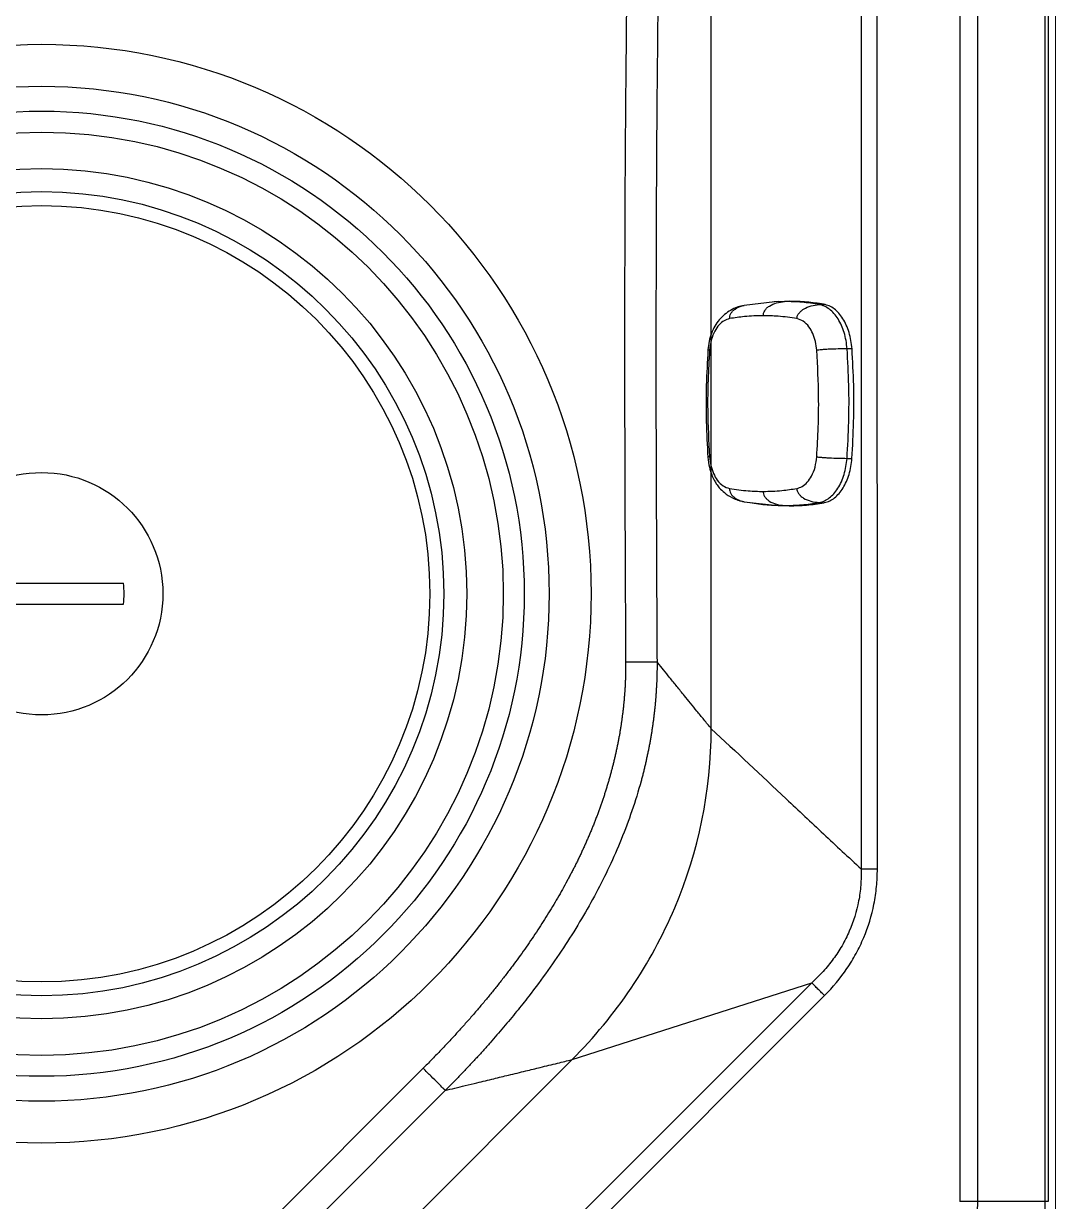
# Model space of a CAD drawing. Header units: inches. Extents: x 0 to 84, y -22 to 124.
# Drawn here: x 71.79 to 84.08, y 14.62 to 28.66 of the extents above; entities that cross this region are included whole.
import ezdxf

# ---------------------------------------------------------------- set-up
doc = ezdxf.new("R2010")
doc.units = ezdxf.units.IN
doc.header["$MEASUREMENT"] = 0
for name, color, linetype in [('1', 4, 'Continuous'), ('BDIM_CYAN', 4, 'Continuous'), ('DIM', 3, 'Continuous')]:
    doc.layers.add(name, color=color, linetype=linetype)

# ---------------------------------------------------------------- blocks, each defined once
blk = doc.blocks.new('sp1')
at = {"layer": 'BDIM_CYAN'}
for p, q in [((-37.388, 32.712), (-37.752, 32.67)), ((-37.339, 32.715), (-37.394, 32.712)), ((-37.27, 32.715), (-37.39, 32.71)), ((-37.212, 32.718), (-37.336, 32.713)), ((-37.27, 32.715), (-37.215, 32.718)), ((-37.752, 32.67), (-37.771, 32.665)), ((-36.858, 32.679), (-36.803, 32.682)), ((-36.801, 32.682), (-36.805, 32.683)), ((-36.469, 32.152), (-36.525, 32.152)), ((-36.526, 30.847), (-36.469, 30.847)), ((-37.753, 30.33), (-37.392, 30.288)), ((-36.859, 30.32), (-36.802, 30.317)), ((-36.802, 30.317), (-36.794, 30.319)), ((-37.398, 30.288), (-37.341, 30.285)), ((-37.34, 30.287), (-37.213, 30.281)), ((-37.271, 30.285), (-37.214, 30.281))]:
    blk.add_line(p, q, dxfattribs=at)
for points, knots in [([(-37.525, 32.547), (-37.524, 32.557), (-37.522, 32.579), (-37.507, 32.609), (-37.483, 32.638), (-37.437, 32.674), (-37.364, 32.705), (-37.302, 32.712), (-37.27, 32.715)], [0, 0, 0, 0, 0.075049, 0.162076, 0.266841, 0.391246, 0.685996, 1, 1, 1, 1]), ([(-36.805, 32.683), (-36.872, 32.693), (-37.008, 32.714), (-37.144, 32.717), (-37.212, 32.718)], [0, 0, 0, 0, 0.499999, 1, 1, 1, 1]), ([(-37.779, 32.662), (-37.798, 32.658), (-37.846, 32.646), (-37.915, 32.612), (-37.987, 32.562), (-38.05, 32.499), (-38.103, 32.424), (-38.143, 32.337), (-38.172, 32.242), (-38.18, 32.175), (-38.183, 32.141)], [0, 0, 0, 0, 0.083013, 0.207625, 0.333493, 0.461631, 0.592767, 0.725519, 0.860732, 1, 1, 1, 1]), ([(-37.925, 32.512), (-37.925, 32.522), (-37.924, 32.544), (-37.911, 32.574), (-37.889, 32.603), (-37.846, 32.638), (-37.798, 32.661), (-37.76, 32.667), (-37.752, 32.668)], [0, 0, 0, 0, 0.097802, 0.211211, 0.347734, 0.509851, 0.893957, 1, 1, 1, 1]), ([(-37.125, 32.512), (-37.123, 32.522), (-37.12, 32.543), (-37.102, 32.574), (-37.076, 32.602), (-37.028, 32.638), (-36.953, 32.669), (-36.89, 32.676), (-36.858, 32.679)], [0, 0, 0, 0, 0.075049, 0.162076, 0.266843, 0.391249, 0.686, 1, 1, 1, 1]), ([(-36.525, 32.152), (-36.529, 32.185), (-36.536, 32.252), (-36.559, 32.346), (-36.591, 32.433), (-36.632, 32.51), (-36.681, 32.576), (-36.736, 32.626), (-36.795, 32.663), (-36.837, 32.674), (-36.858, 32.679)], [0, 0, 0, 0, 0.1256137, 0.2499214, 0.3743223, 0.5002239, 0.6260081, 0.7502961, 0.8744951, 1, 1, 1, 1]), ([(-36.467, 32.152), (-36.47, 32.186), (-36.477, 32.252), (-36.501, 32.347), (-36.533, 32.435), (-36.574, 32.512), (-36.623, 32.578), (-36.678, 32.629), (-36.738, 32.666), (-36.78, 32.677), (-36.801, 32.682)], [0, 0, 0, 0, 0.125114, 0.25021, 0.375201, 0.5, 0.624799, 0.74979, 0.874886, 1, 1, 1, 1]), ([(-37.925, 32.512), (-37.947, 32.506), (-37.992, 32.492), (-38.053, 32.44), (-38.106, 32.363), (-38.148, 32.259), (-38.159, 32.176), (-38.164, 32.134)], [0, 0, 0, 0, 0.186661, 0.373374, 0.560001, 0.780011, 1, 1, 1, 1]), ([(-37.525, 32.547), (-37.6, 32.545), (-37.733, 32.542), (-37.866, 32.521), (-37.925, 32.512)], [0, 0, 0, 0, 0.559986, 1, 1, 1, 1]), ([(-37.125, 32.512), (-37.199, 32.523), (-37.332, 32.543), (-37.466, 32.546), (-37.525, 32.547)], [0, 0, 0, 0, 0.559986, 1, 1, 1, 1]), ([(-36.886, 32.134), (-36.89, 32.169), (-36.899, 32.24), (-36.932, 32.336), (-36.98, 32.421), (-37.046, 32.487), (-37.098, 32.504), (-37.125, 32.512)], [0, 0, 0, 0, 0.186845, 0.373701, 0.560409, 0.780222, 1, 1, 1, 1]), ([(-38.183, 32.141), (-38.191, 31.999), (-38.207, 31.715), (-38.208, 31.286), (-38.192, 31.002), (-38.184, 30.86)], [0, 0, 0, 0, 0.333326, 0.666674, 1, 1, 1, 1]), ([(-38.164, 32.134), (-38.169, 32.135), (-38.18, 32.138), (-38.185, 32.14), (-38.183, 32.141), (-38.183, 32.141)], [0, 0, 0, 0, 0.450423, 0.972649, 1, 1, 1, 1]), ([(-36.525, 32.152), (-36.56, 32.152), (-36.627, 32.151), (-36.718, 32.148), (-36.787, 32.144), (-36.829, 32.141), (-36.863, 32.137), (-36.879, 32.135), (-36.886, 32.134)], [0, 0, 0, 0, 0.313967, 0.608721, 0.73314, 0.837921, 0.924957, 1, 1, 1, 1]), ([(-36.526, 30.847), (-36.518, 30.992), (-36.502, 31.281), (-36.501, 31.718), (-36.517, 32.007), (-36.525, 32.152)], [0, 0, 0, 0, 0.333331, 0.666669, 1, 1, 1, 1]), ([(-36.468, 30.847), (-36.46, 30.992), (-36.443, 31.281), (-36.443, 31.718), (-36.459, 32.008), (-36.467, 32.152)], [0, 0, 0, 0, 0.333338, 0.666662, 1, 1, 1, 1]), ([(-38.164, 32.134), (-38.171, 32.016), (-38.185, 31.78), (-38.19, 31.356), (-38.174, 31.052), (-38.165, 30.866)], [0, 0, 0, 0, 0.280017, 0.560061, 1, 1, 1, 1]), ([(-36.887, 30.866), (-36.88, 30.984), (-36.866, 31.22), (-36.861, 31.644), (-36.876, 31.948), (-36.886, 32.134)], [0, 0, 0, 0, 0.280017, 0.560061, 1, 1, 1, 1]), ([(-38.165, 30.866), (-38.17, 30.865), (-38.181, 30.863), (-38.185, 30.861), (-38.184, 30.86), (-38.184, 30.86)], [0, 0, 0, 0, 0.4503953, 0.9725899, 1, 1, 1, 1]), ([(-38.184, 30.86), (-38.179, 30.819), (-38.171, 30.747), (-38.142, 30.656), (-38.113, 30.592), (-38.083, 30.542), (-38.044, 30.49), (-37.982, 30.43), (-37.906, 30.382), (-37.826, 30.347), (-37.778, 30.336), (-37.753, 30.33)], [0, 0, 0, 0, 0.158489, 0.286275, 0.383532, 0.451451, 0.532402, 0.646978, 0.80095, 0.894672, 1, 1, 1, 1]), ([(-38.165, 30.866), (-38.16, 30.831), (-38.152, 30.76), (-38.119, 30.664), (-38.071, 30.579), (-38.005, 30.513), (-37.952, 30.496), (-37.926, 30.488)], [0, 0, 0, 0, 0.186845, 0.373701, 0.560409, 0.780222, 1, 1, 1, 1]), ([(-37.126, 30.488), (-37.103, 30.494), (-37.059, 30.508), (-36.998, 30.56), (-36.944, 30.637), (-36.903, 30.741), (-36.892, 30.824), (-36.887, 30.866)], [0, 0, 0, 0, 0.186661, 0.373374, 0.560001, 0.780011, 1, 1, 1, 1]), ([(-36.887, 30.866), (-36.88, 30.865), (-36.864, 30.863), (-36.83, 30.859), (-36.788, 30.856), (-36.719, 30.852), (-36.627, 30.849), (-36.561, 30.848), (-36.526, 30.847)], [0, 0, 0, 0, 0.0750432, 0.1620793, 0.26686, 0.391279, 0.6860331, 1, 1, 1, 1]), ([(-36.859, 30.32), (-36.838, 30.326), (-36.796, 30.336), (-36.737, 30.373), (-36.682, 30.424), (-36.633, 30.489), (-36.592, 30.567), (-36.56, 30.654), (-36.536, 30.748), (-36.53, 30.814), (-36.526, 30.847)], [0, 0, 0, 0, 0.1255049, 0.2497039, 0.3739919, 0.4997761, 0.6256777, 0.7500786, 0.8743863, 1, 1, 1, 1]), ([(-36.794, 30.319), (-36.773, 30.325), (-36.732, 30.337), (-36.674, 30.375), (-36.62, 30.427), (-36.572, 30.492), (-36.532, 30.569), (-36.501, 30.655), (-36.478, 30.749), (-36.471, 30.814), (-36.468, 30.847)], [0, 0, 0, 0, 0.125112, 0.250206, 0.375182, 0.499972, 0.624783, 0.749783, 0.874883, 1, 1, 1, 1]), ([(-37.926, 30.488), (-37.852, 30.477), (-37.718, 30.457), (-37.585, 30.454), (-37.526, 30.453)], [0, 0, 0, 0, 0.559986, 1, 1, 1, 1]), ([(-37.926, 30.488), (-37.926, 30.478), (-37.925, 30.457), (-37.912, 30.426), (-37.891, 30.398), (-37.847, 30.362), (-37.799, 30.339), (-37.761, 30.333), (-37.753, 30.332)], [0, 0, 0, 0, 0.097709, 0.211012, 0.347409, 0.509375, 0.893119, 1, 1, 1, 1]), ([(-37.526, 30.453), (-37.451, 30.455), (-37.317, 30.458), (-37.184, 30.479), (-37.126, 30.488)], [0, 0, 0, 0, 0.559986, 1, 1, 1, 1]), ([(-37.126, 30.488), (-37.124, 30.478), (-37.121, 30.456), (-37.103, 30.426), (-37.078, 30.397), (-37.029, 30.362), (-36.954, 30.331), (-36.892, 30.324), (-36.859, 30.32)], [0, 0, 0, 0, 0.075048, 0.162077, 0.266845, 0.391253, 0.686004, 1, 1, 1, 1]), ([(-37.526, 30.453), (-37.525, 30.443), (-37.523, 30.422), (-37.508, 30.391), (-37.484, 30.362), (-37.438, 30.326), (-37.366, 30.295), (-37.303, 30.288), (-37.271, 30.285)], [0, 0, 0, 0, 0.075048, 0.162077, 0.266843, 0.39125, 0.686, 1, 1, 1, 1]), ([(-37.213, 30.281), (-37.145, 30.283), (-37.007, 30.286), (-36.871, 30.307), (-36.802, 30.317)], [0, 0, 0, 0, 0.500001, 1, 1, 1, 1])]:
    blk.add_open_spline(points, degree=3, knots=knots, dxfattribs=at)
for points in [[(-36.858, 32.679), (-36.926, 32.69), (-37.063, 32.711), (-37.201, 32.714), (-37.27, 32.715)], [(-37.683, 30.321), (-37.614, 30.31), (-37.477, 30.289), (-37.34, 30.286), (-37.271, 30.285)], [(-37.271, 30.285), (-37.202, 30.286), (-37.065, 30.289), (-36.928, 30.31), (-36.859, 30.32)]]:
    blk.add_open_spline(points, degree=3, dxfattribs=at)
blk = doc.blocks.new('1276401')
at = {"layer": '1'}
for p, q in [((-0.975, 0.125), (0.975, 0.125)), ((-0.975, -0.125), (0.975, -0.125))]:
    blk.add_line(p, q, dxfattribs=at)
at = {"layer": '1', "linetype": 'Continuous'}
for radius in [6.546, 6.046, 5.75, 4.625]:
    blk.add_circle((0, 0), radius, dxfattribs=at)
at = {"layer": '1', "color": 3, "linetype": 'Continuous'}
for radius in [5.5, 5.065, 4.791]:
    blk.add_circle((0, 0), radius, dxfattribs=at)
at = {"layer": '1'}
blk.add_circle((0, 0), 1.444, dxfattribs=at)
blk.add_arc((0, 0), 0.983, 352.6927, 7.3073, dxfattribs=at)
blk = doc.blocks.new('2026 RELAY')
at = {"layer": '1', "linetype": 'Continuous', "lineweight": 18}
blk.add_line((84.082, 78.2), (84.082, 5.882), dxfattribs=at)
at = {"layer": '1', "color": 3, "linetype": 'Continuous', "lineweight": 25}
for p, q in [((82.941, 72.354), (82.941, 14.122)), ((83.156, 14.122), (83.156, 72.354)), ((83.957, 72.354), (83.957, 14.122)), ((83.997, 72.354), (83.997, 14.122)), ((79.981, 19.755), (79.981, 29.061)), ((81.178, 16.728), (70.949, 6.499)), ((78.322, 15.812), (81.178, 16.728)), ((71.102, 6.346), (81.331, 16.575)), ((76.239, 13.728), (78.322, 15.812)), ((76.548, 15.709), (71.969, 11.129)), ((72.233, 10.866), (76.812, 15.445))]:
    blk.add_line(p, q, dxfattribs=at)
at = {"layer": '1', "color": 3, "linetype": 'Continuous', "lineweight": 25, "flags": 128}
blk.add_lwpolyline([(79.345, 20.54), (79.34, 20.546), (79.335, 20.553)], dxfattribs=at)
at = {"layer": '1', "color": 3, "linetype": 'Continuous', "lineweight": 25}
for points, knots in [([(81.778, 32.415), (81.779, 32.117), (81.777, 31.818), (81.773, 31.37), (81.772, 31.221), (81.77, 30.923), (81.769, 30.773), (81.767, 30.326), (81.766, 30.027), (81.766, 29.43), (81.766, 29.131), (81.766, 28.236), (81.766, 27.639), (81.766, 26.444), (81.766, 25.847), (81.766, 24.653), (81.766, 24.056), (81.766, 22.861), (81.766, 22.264), (81.766, 20.473), (81.766, 19.278), (81.766, 18.084)], [0, 0, 0, 0, 0.0625, 0.0625, 0.09375, 0.09375, 0.125, 0.125, 0.1875, 0.1875, 0.25, 0.25, 0.375, 0.375, 0.5, 0.5, 0.625, 0.625, 0.75, 0.75, 1, 1, 1, 1]), ([(81.96, 18.084), (81.96, 20.473), (81.96, 22.861), (81.959, 26.444), (81.959, 27.638), (81.952, 29.43), (81.949, 30.027), (81.934, 30.923), (81.928, 31.221), (81.919, 31.818), (81.915, 32.117), (81.916, 32.415)], [0, 0, 0, 0, 0.5, 0.5, 0.75, 0.75, 0.875, 0.875, 0.9375, 0.9375, 1, 1, 1, 1]), ([(78.976, 29.07), (78.975, 28.891), (78.972, 28.536), (78.968, 28.092), (78.965, 27.739), (78.962, 27.473), (78.96, 27.207), (78.955, 26.69), (78.951, 25.891), (78.948, 24.842), (78.948, 23.762), (78.951, 22.735), (78.955, 21.654), (78.959, 20.944), (78.961, 20.55)], [0, 0, 0, 0, 0.063336, 0.125, 0.156251, 0.187501, 0.21875, 0.250002, 0.369621, 0.499999, 0.619138, 0.749997, 0.861611, 1, 1, 1, 1]), ([(79.35, 29.068), (79.349, 28.904), (79.346, 28.576), (79.342, 28.085), (79.337, 27.594), (79.332, 27.103), (79.329, 26.611), (79.326, 26.12), (79.324, 25.629), (79.323, 25.138), (79.322, 24.646), (79.322, 24.155), (79.322, 23.664), (79.323, 23.173), (79.326, 22.49), (79.329, 21.617), (79.333, 20.907), (79.335, 20.553)], [0, 0, 0, 0, 0.057693, 0.115386, 0.173078, 0.23077, 0.288461, 0.346154, 0.403847, 0.46154, 0.519231, 0.576922, 0.634613, 0.692307, 0.75, 0.874999, 1, 1, 1, 1]), ([(78.961, 20.55), (78.961, 20.536), (78.961, 20.506), (78.961, 20.461), (78.96, 20.416), (78.959, 20.371), (78.957, 20.326), (78.955, 20.281), (78.953, 20.237), (78.95, 20.192), (78.946, 20.147), (78.943, 20.102), (78.938, 20.057), (78.934, 20.012), (78.929, 19.967), (78.923, 19.922), (78.917, 19.877), (78.911, 19.832), (78.904, 19.787), (78.897, 19.743), (78.89, 19.698), (78.882, 19.653), (78.873, 19.608), (78.864, 19.563), (78.855, 19.518), (78.845, 19.473), (78.835, 19.428), (78.825, 19.383), (78.814, 19.338), (78.802, 19.293), (78.79, 19.248), (78.778, 19.203), (78.766, 19.158), (78.752, 19.113), (78.739, 19.068), (78.725, 19.023), (78.711, 18.978), (78.696, 18.933), (78.681, 18.888), (78.665, 18.843), (78.649, 18.798), (78.633, 18.753), (78.616, 18.708), (78.598, 18.662), (78.581, 18.617), (78.562, 18.572), (78.544, 18.527), (78.525, 18.482), (78.505, 18.437), (78.486, 18.392), (78.465, 18.347), (78.445, 18.302), (78.424, 18.257), (78.402, 18.211), (78.38, 18.166), (78.358, 18.121), (78.335, 18.076), (78.312, 18.031), (78.288, 17.986), (78.254, 17.922), (78.208, 17.839), (78.15, 17.737), (78.09, 17.635), (78.028, 17.534), (77.964, 17.432), (77.898, 17.331), (77.829, 17.229), (77.759, 17.128), (77.686, 17.026), (77.611, 16.925), (77.534, 16.823), (77.455, 16.722), (77.374, 16.62), (77.291, 16.519), (77.205, 16.418), (77.118, 16.316), (77.028, 16.215), (76.936, 16.113), (76.842, 16.012), (76.746, 15.911), (76.648, 15.809), (76.582, 15.742), (76.548, 15.709)], [0, 0, 0, 0, 0.008071, 0.016143, 0.024218, 0.032295, 0.040375, 0.04846, 0.05655, 0.064645, 0.072746, 0.080855, 0.088971, 0.097096, 0.10523, 0.113374, 0.121528, 0.129694, 0.137871, 0.146062, 0.154265, 0.162483, 0.170715, 0.178963, 0.187226, 0.195506, 0.203804, 0.21212, 0.220454, 0.228808, 0.237182, 0.245576, 0.253992, 0.26243, 0.27089, 0.279373, 0.28788, 0.296412, 0.304968, 0.313551, 0.322159, 0.330794, 0.339456, 0.348147, 0.356866, 0.365614, 0.374392, 0.3832, 0.392039, 0.400909, 0.409811, 0.418745, 0.427713, 0.436714, 0.445748, 0.454818, 0.463922, 0.473062, 0.482238, 0.49145, 0.51231, 0.533354, 0.554587, 0.576015, 0.597641, 0.619472, 0.641512, 0.663766, 0.686237, 0.708931, 0.731851, 0.755001, 0.778386, 0.80201, 0.825875, 0.849986, 0.874346, 0.898959, 0.923828, 0.948955, 0.974345, 1, 1, 1, 1]), ([(79.335, 20.553), (79.335, 20.538), (79.335, 20.509), (79.335, 20.465), (79.334, 20.421), (79.333, 20.377), (79.332, 20.333), (79.33, 20.288), (79.327, 20.244), (79.325, 20.199), (79.322, 20.154), (79.318, 20.109), (79.314, 20.063), (79.31, 20.018), (79.305, 19.972), (79.3, 19.927), (79.294, 19.881), (79.288, 19.835), (79.282, 19.789), (79.275, 19.742), (79.268, 19.696), (79.26, 19.649), (79.252, 19.603), (79.243, 19.556), (79.234, 19.509), (79.224, 19.462), (79.214, 19.415), (79.204, 19.368), (79.193, 19.321), (79.182, 19.273), (79.17, 19.226), (79.158, 19.178), (79.117, 19.027), (79.04, 18.778), (78.912, 18.437), (78.769, 18.111), (78.611, 17.796), (78.437, 17.487), (78.245, 17.179), (78.035, 16.871), (77.861, 16.637), (77.734, 16.475), (77.661, 16.383), (77.585, 16.291), (77.507, 16.198), (77.428, 16.105), (77.346, 16.011), (77.262, 15.917), (77.176, 15.823), (77.088, 15.729), (76.998, 15.634), (76.906, 15.539), (76.843, 15.477), (76.812, 15.445)], [0, 0, 0, 0, 0.007451, 0.014934, 0.022449, 0.029995, 0.037573, 0.045183, 0.052825, 0.060499, 0.068205, 0.075943, 0.083714, 0.091516, 0.099352, 0.107219, 0.115119, 0.123052, 0.131017, 0.139015, 0.147045, 0.155108, 0.163204, 0.171332, 0.179492, 0.187686, 0.195911, 0.20417, 0.21246, 0.220783, 0.229139, 0.237526, 0.245946, 0.309372, 0.37146, 0.432273, 0.491852, 0.552115, 0.614144, 0.677965, 0.743595, 0.763434, 0.783552, 0.80395, 0.824628, 0.845584, 0.866819, 0.888331, 0.910119, 0.932181, 0.954515, 0.977121, 1, 1, 1, 1]), ([(78.961, 20.55), (79.008, 20.551), (79.054, 20.551), (79.141, 20.551), (79.181, 20.552), (79.25, 20.552), (79.278, 20.552), (79.319, 20.552), (79.331, 20.553), (79.335, 20.553)], [0, 0, 0, 0, 0.25, 0.25, 0.5, 0.5, 0.75, 0.75, 1, 1, 1, 1]), ([(79.981, 19.755), (79.952, 19.791), (79.895, 19.861), (79.812, 19.962), (79.735, 20.057), (79.655, 20.155), (79.574, 20.256), (79.491, 20.358), (79.415, 20.452), (79.368, 20.512), (79.345, 20.54)], [0, 0, 0, 0, 0.137256, 0.26634, 0.387255, 0.5, 0.641761, 0.772346, 0.89176, 1, 1, 1, 1]), ([(78.322, 15.812), (78.848, 16.337), (79.263, 16.952), (79.829, 18.29), (79.981, 19.013), (79.981, 19.755)], [0, 0, 0, 0, 0.5, 0.5, 1, 1, 1, 1]), ([(79.981, 19.755), (80.279, 19.477), (80.576, 19.198), (81.022, 18.78), (81.171, 18.641), (81.468, 18.363), (81.617, 18.223), (81.766, 18.084)], [0, 0, 0, 0, 0.5, 0.5, 0.75, 0.75, 1, 1, 1, 1]), ([(81.766, 18.084), (81.768, 18.02), (81.767, 17.956), (81.757, 17.828), (81.749, 17.765), (81.714, 17.578), (81.677, 17.458), (81.613, 17.312), (81.599, 17.283), (81.57, 17.226), (81.555, 17.197), (81.507, 17.115), (81.472, 17.062), (81.397, 16.96), (81.357, 16.911), (81.271, 16.816), (81.225, 16.771), (81.178, 16.728)], [0, 0, 0, 0, 0.125, 0.125, 0.25, 0.25, 0.5, 0.5, 0.5625, 0.5625, 0.625, 0.625, 0.75, 0.75, 0.875, 0.875, 1, 1, 1, 1]), ([(81.331, 16.575), (81.431, 16.675), (81.52, 16.782), (81.637, 16.955), (81.673, 17.014), (81.723, 17.107), (81.739, 17.138), (81.77, 17.201), (81.784, 17.234), (81.852, 17.395), (81.892, 17.529), (81.933, 17.734), (81.943, 17.803), (81.957, 17.943), (81.96, 18.014), (81.96, 18.084)], [0, 0, 0, 0, 0.25, 0.25, 0.375, 0.375, 0.4375, 0.4375, 0.5, 0.5, 0.75, 0.75, 0.875, 0.875, 1, 1, 1, 1]), ([(81.766, 18.084), (81.789, 18.084), (81.819, 18.084), (81.886, 18.084), (81.923, 18.084), (81.96, 18.084)], [0, 0, 0, 0, 0.5, 0.5, 1, 1, 1, 1]), ([(81.331, 16.575), (81.316, 16.591), (81.3, 16.606), (81.27, 16.636), (81.256, 16.65), (81.229, 16.677), (81.217, 16.689), (81.195, 16.711), (81.186, 16.721), (81.178, 16.728)], [0, 0, 0, 0, 0.25, 0.25, 0.5, 0.5, 0.75, 0.75, 1, 1, 1, 1]), ([(76.812, 15.445), (76.849, 15.454), (76.929, 15.473), (77.055, 15.504), (77.21, 15.542), (77.382, 15.583), (77.576, 15.63), (77.761, 15.675), (77.955, 15.723), (78.139, 15.767), (78.265, 15.798), (78.322, 15.812)], [0, 0, 0, 0, 0.0746944, 0.1580296, 0.25, 0.3832408, 0.5, 0.6350575, 0.75, 0.8864201, 1, 1, 1, 1]), ([(76.812, 15.445), (76.812, 15.445), (76.811, 15.445), (76.811, 15.446), (76.811, 15.446), (76.806, 15.451), (76.797, 15.459), (76.77, 15.487), (76.75, 15.507), (76.702, 15.555), (76.673, 15.583), (76.613, 15.644), (76.581, 15.676), (76.548, 15.709)], [0, 0, 0, 0, 0.015625, 0.015625, 0.03125, 0.03125, 0.25, 0.25, 0.5, 0.5, 0.75, 0.75, 1, 1, 1, 1]), ([(82.249, 11.878), (82.257, 11.886), (82.273, 11.901), (82.297, 11.925), (82.32, 11.948), (82.343, 11.971), (82.365, 11.994), (82.386, 12.017), (82.406, 12.039), (82.426, 12.061), (82.445, 12.083), (82.491, 12.137), (82.562, 12.225), (82.652, 12.35), (82.738, 12.482), (82.815, 12.619), (82.885, 12.763), (82.94, 12.892), (82.982, 13.008), (83.014, 13.109), (83.043, 13.209), (83.068, 13.31), (83.089, 13.409), (83.105, 13.496), (83.116, 13.572), (83.126, 13.638), (83.133, 13.705), (83.14, 13.772), (83.146, 13.841), (83.15, 13.91), (83.153, 13.98), (83.155, 14.051), (83.156, 14.098), (83.156, 14.122)], [0, 0, 0, 0, 0.013697, 0.027134, 0.040312, 0.053229, 0.065887, 0.078284, 0.09042, 0.102296, 0.11391, 0.125263, 0.187451, 0.25059, 0.309856, 0.377125, 0.439455, 0.502779, 0.545758, 0.588283, 0.630283, 0.671685, 0.712413, 0.752393, 0.7786, 0.805169, 0.832086, 0.859335, 0.886901, 0.914767, 0.942917, 0.971334, 1, 1, 1, 1]), ([(83.156, 14.122), (83.146, 14.122), (83.133, 14.122), (83.103, 14.122), (83.086, 14.122), (83.047, 14.122), (83.026, 14.122), (82.984, 14.122), (82.962, 14.122), (82.941, 14.122)], [0, 0, 0, 0, 0.25, 0.25, 0.5, 0.5, 0.75, 0.75, 1, 1, 1, 1]), ([(83.957, 14.122), (83.858, 14.122), (83.741, 14.122), (83.472, 14.122), (83.321, 14.122), (83.156, 14.122)], [0, 0, 0, 0, 0.5, 0.5, 1, 1, 1, 1]), ([(83.957, 14.122), (83.957, 13.995), (83.957, 13.741), (83.957, 13.36), (83.957, 12.979), (83.958, 12.598), (83.958, 12.216), (83.958, 11.834), (83.958, 11.452), (83.958, 11.07), (83.957, 10.688), (83.956, 10.306), (83.955, 9.924), (83.953, 9.541), (83.95, 9.121), (83.946, 8.662), (83.941, 8.165), (83.934, 7.668), (83.926, 7.171), (83.919, 6.803), (83.914, 6.564), (83.912, 6.456), (83.909, 6.347), (83.908, 6.264), (83.906, 6.206), (83.906, 6.186), (83.905, 6.175)], [0, 0, 0, 0, 0.047934, 0.095884, 0.143857, 0.191854, 0.239875, 0.287917, 0.335975, 0.384045, 0.432126, 0.480216, 0.528315, 0.57642, 0.624527, 0.687064, 0.749607, 0.812159, 0.87472, 0.937323, 0.951034, 0.964741, 0.978439, 0.992167, 0.996087, 1, 1, 1, 1])]:
    blk.add_open_spline(points, degree=3, knots=knots, dxfattribs=at)
blk.add_open_spline([(83.997, 14.122), (83.993, 14.122), (83.979, 14.122), (83.957, 14.122)], degree=3, dxfattribs=at)
at = {"layer": '1'}
blk.add_blockref('sp1', (118.125, -7.871), dxfattribs=at)
at = {"layer": 'DIM'}
blk.add_blockref('1276401', (72.003, 21.363), dxfattribs=at)

msp = doc.modelspace()

# ---------------------------------------------------------------- block references
msp.add_blockref('2026 RELAY', (0, 0.5))

doc.saveas('drawing.dxf')
